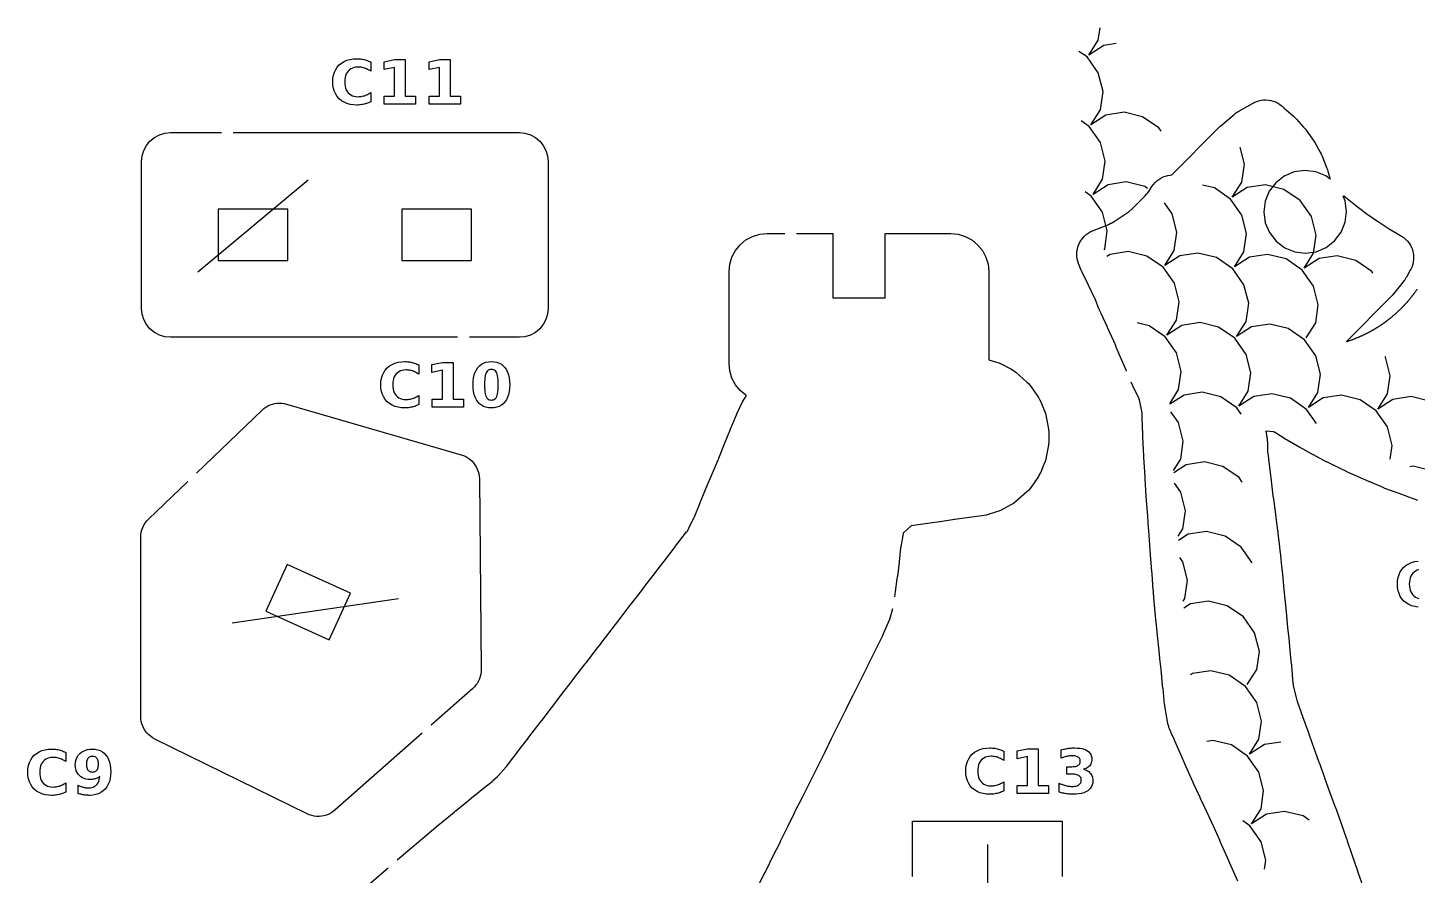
# Model space of a CAD drawing. Header units: millimetres. Extents: x 1 to 293, y 4 to 294.
# Drawn here: x 2.7 to 78.4, y 213.1 to 259.3 of the extents above; entities that cross this region are included whole.
import ezdxf

# ---------------------------------------------------------------- set-up
doc = ezdxf.new("R2010")
doc.units = ezdxf.units.MM
for name, color, linetype in [('CUT', 1, 'CONTINUOUS'), ('ENGRAVE', 5, 'CONTINUOUS'), ('SCORE', 7, 'CONTINUOUS')]:
    doc.layers.add(name, color=color, linetype=linetype)

msp = doc.modelspace()

# ---------------------------------------------------------------- linework, layer by layer
at = {"layer": 'CUT', "color": 1}
for points in [[(62.5775, 240.5736), (62.5684, 240.5949), (62.5667, 240.599), (62.2322, 241.3866), (62.0175, 241.8831), (62.0077, 241.9064), (61.9981, 241.9298), (61.9887, 241.9533), (61.9034, 242.173), (61.8975, 242.1877), (61.8914, 242.2023), (61.8851, 242.2168), (61.549, 242.9653), (61.544, 242.9762), (61.1898, 243.7257), (61.1839, 243.7383), (61.178, 243.7511), (61.1722, 243.7639), (61.1072, 243.9094), (61.0966, 243.9337), (61.0862, 243.9581), (61.0761, 243.9826), (60.8613, 244.519), (60.8531, 244.5386), (60.8445, 244.558), (60.8356, 244.5772), (60.4833, 245.306), (60.1538, 245.9815), (60.1437, 246.0027), (60.135, 246.0214), (60.1146, 246.0674), (60.1051, 246.0899), (60.095, 246.1147), (59.9653, 246.4405), (59.9224, 246.5659), (59.8915, 246.6967), (59.8735, 246.8299), (59.8686, 246.9643), (59.8769, 247.0984), (59.8982, 247.2311), (59.9323, 247.3611), (59.979, 247.4872), (60.0378, 247.608), (60.1081, 247.7226), (60.1892, 247.8298), (60.2804, 247.9285), (60.3808, 248.0178), (60.4895, 248.097), (60.6053, 248.1651), (60.7256, 248.2208), (61.6072, 248.5779), (61.6204, 248.5835), (61.6335, 248.5894), (61.7292, 248.634), (61.755, 248.6468), (61.7801, 248.6609), (61.8708, 248.7149), (61.8831, 248.7224), (61.8952, 248.7302), (62.671, 249.2471), (62.6829, 249.2552), (62.6946, 249.2637), (62.7794, 249.3266), (62.802, 249.3443), (62.8238, 249.3632), (62.9018, 249.4344), (62.9123, 249.4442), (62.9226, 249.4543), (63.5784, 250.1168), (63.5884, 250.1271), (63.5982, 250.1377), (63.6685, 250.2164), (63.6872, 250.2384), (63.7047, 250.2612), (63.7668, 250.3466), (63.7751, 250.3584), (63.7831, 250.3704), (63.963, 250.6463), (64.041, 250.754), (64.1303, 250.8549), (64.2291, 250.9465), (64.3364, 251.0281), (64.4511, 251.0987), (64.5722, 251.1578), (64.6986, 251.2048), (64.8289, 251.2391), (64.9619, 251.2606), (65.0384, 251.2653), (65.04, 251.2655), (65.0497, 251.2747), (67.5731, 253.8235), (67.6176, 253.8664), (67.663, 253.9082), (67.7094, 253.949), (68.4453, 254.5663), (68.4936, 254.6049), (68.5194, 254.6247), (68.621, 254.695), (68.6486, 254.7123), (68.7017, 254.7439), (69.4449, 255.1627), (69.5018, 255.193), (69.5314, 255.2078), (69.6509, 255.2607), (69.7767, 255.3025), (69.906, 255.3319), (70.0374, 255.3487), (70.1699, 255.3529), (70.3022, 255.3442), (70.433, 255.3228), (70.5611, 255.289), (70.6854, 255.243), (70.8047, 255.1852), (70.9179, 255.1162), (71.0225, 255.0377), (71.0479, 255.0166), (71.0965, 254.9743), (71.1476, 254.9276), (71.1544, 254.9215), (71.6728, 254.4616), (71.7266, 254.4112), (71.779, 254.3592), (71.83, 254.3058), (72.224, 253.8698), (72.272, 253.8136), (72.3184, 253.7561), (72.3633, 253.6974), (72.7138, 253.2107), (72.7545, 253.1509), (72.7935, 253.09), (72.8309, 253.0281), (73.1259, 252.508), (73.1745, 252.4139), (73.2021, 252.3548), (73.2318, 252.2863), (73.4783, 251.6709), (73.5029, 251.6044), (73.5257, 251.5374), (73.5467, 251.4697), (73.6668, 251.0442), (73.6606, 251.04), (73.4255, 251.2185), (72.8808, 251.441), (72.297, 251.5149), (71.7141, 251.4352), (71.1716, 251.2073), (70.7066, 250.8468), (70.3507, 250.3782), (70.1283, 249.8335), (70.0544, 249.2497), (70.1341, 248.6668), (70.362, 248.1243), (70.7225, 247.6593), (71.1911, 247.3034), (71.7358, 247.081), (72.3195, 247.0071), (72.9025, 247.0868), (73.445, 247.3147), (73.91, 247.6752), (74.2658, 248.1438), (74.4883, 248.6885), (74.5622, 249.2722), (74.4825, 249.8552), (74.3765, 250.1075), (74.4104, 250.1328), (74.9518, 249.6912), (74.96, 249.6847), (74.9683, 249.6782), (74.9766, 249.6718), (75.5884, 249.2068), (75.5989, 249.1989), (75.6096, 249.1912), (75.6203, 249.1835), (76.2546, 248.7432), (76.2641, 248.7367), (76.2737, 248.7303), (76.2833, 248.724), (76.9386, 248.3046), (76.9498, 248.2976), (76.9611, 248.2907), (76.9724, 248.284), (77.5054, 247.9744), (77.5606, 247.9405), (77.5881, 247.9227), (77.6946, 247.8462), (77.7946, 247.7586), (77.8857, 247.6617), (77.9669, 247.5564), (78.0377, 247.4438), (78.0972, 247.3249), (78.145, 247.2008), (78.1805, 247.0727), (78.2035, 246.9417), (78.2138, 246.8092), (78.2112, 246.6762), (78.1958, 246.5441), (78.1677, 246.4142), (78.1271, 246.2875), (78.0753, 246.1671), (78.0609, 246.1376), (78.0311, 246.0802), (77.8269, 245.7093), (77.7959, 245.6559), (77.7789, 245.6281), (77.7096, 245.5259), (77.6901, 245.4998), (77.652, 245.4512), (77.042, 244.7091), (77.0017, 244.6623), (76.9603, 244.6165), (76.9178, 244.5716), (74.5633, 242.1934), (74.6032, 242.2062), (74.6166, 242.2107), (74.63, 242.2154), (74.6433, 242.2202), (74.6478, 242.2218), (74.6842, 242.2349), (74.7206, 242.2473), (74.7468, 242.2559), (74.7777, 242.2657), (74.7889, 242.2695), (74.8023, 242.2741), (74.846, 242.2899), (74.8592, 242.2948), (74.8701, 242.2991), (74.8863, 242.3052), (74.9026, 242.3113), (74.9189, 242.3172), (74.9299, 242.3211), (74.9432, 242.326), (74.9866, 242.3427), (74.9997, 242.3479), (75.0128, 242.3533), (75.0258, 242.3588), (75.0302, 242.3607), (75.0658, 242.3757), (75.1015, 242.3901), (75.1272, 242.4002), (75.1575, 242.4116), (75.1685, 242.416), (75.1816, 242.4214), (75.2244, 242.4395), (75.2373, 242.4452), (75.248, 242.45), (75.2638, 242.457), (75.2797, 242.464), (75.2957, 242.4708), (75.3064, 242.4753), (75.3194, 242.4809), (75.3618, 242.4999), (75.3747, 242.5059), (75.3852, 242.5109), (75.4009, 242.5182), (75.4167, 242.5255), (75.4325, 242.5326), (75.4432, 242.5374), (75.456, 242.5433), (75.5123, 242.5699), (75.5248, 242.5758), (75.5944, 242.6099), (75.6069, 242.6162), (75.6169, 242.6214), (75.6324, 242.6293), (75.6479, 242.6371), (75.6635, 242.6448), (75.674, 242.6499), (75.6866, 242.6562), (75.7279, 242.6775), (75.7404, 242.6841), (75.7506, 242.6897), (75.7659, 242.6979), (75.7813, 242.706), (75.7967, 242.714), (75.8071, 242.7194), (75.8196, 242.7259), (75.8604, 242.7481), (75.8728, 242.7549), (75.8851, 242.762), (75.8973, 242.7691), (75.9014, 242.7716), (75.9348, 242.7911), (75.9683, 242.81), (75.9925, 242.8233), (76.021, 242.8386), (76.0314, 242.8444), (76.0436, 242.8514), (76.0837, 242.8749), (76.0958, 242.8822), (76.1057, 242.8883), (76.1206, 242.8974), (76.1354, 242.9063), (76.1504, 242.9151), (76.1605, 242.921), (76.1726, 242.9283), (76.2122, 242.9526), (76.2241, 242.9602), (76.236, 242.9678), (76.2478, 242.9757), (76.2518, 242.9783), (76.284, 242.9996), (76.3165, 243.0203), (76.3399, 243.035), (76.3675, 243.0518), (76.3776, 243.0581), (76.3894, 243.0658), (76.4282, 243.0915), (76.4398, 243.0994), (76.4494, 243.1061), (76.4637, 243.1159), (76.4781, 243.1257), (76.4925, 243.1353), (76.5023, 243.1418), (76.514, 243.1497), (76.5522, 243.1761), (76.5637, 243.1843), (76.5731, 243.1912), (76.5872, 243.2013), (76.6014, 243.2113), (76.6156, 243.2213), (76.6252, 243.2279), (76.6368, 243.236), (76.6873, 243.2725), (76.6984, 243.2807), (76.7606, 243.3269), (76.7717, 243.3354), (76.7806, 243.3424), (76.7944, 243.353), (76.8082, 243.3635), (76.8221, 243.374), (76.8314, 243.3809), (76.8427, 243.3894), (76.8794, 243.418), (76.8905, 243.4268), (76.8995, 243.4341), (76.913, 243.445), (76.9266, 243.4558), (76.9403, 243.4665), (76.9495, 243.4736), (76.9606, 243.4824), (76.9967, 243.5117), (77.0076, 243.5207), (77.0184, 243.5299), (77.0291, 243.5391), (77.0326, 243.5423), (77.0619, 243.5676), (77.0913, 243.5923), (77.1127, 243.6099), (77.1379, 243.6302), (77.147, 243.6377), (77.1578, 243.6469), (77.1929, 243.6774), (77.2034, 243.6868), (77.2121, 243.6946), (77.225, 243.7062), (77.238, 243.7177), (77.251, 243.7292), (77.2598, 243.7368), (77.2704, 243.7462), (77.3049, 243.7774), (77.3152, 243.787), (77.3255, 243.7967), (77.3357, 243.8066), (77.339, 243.8099), (77.3668, 243.8368), (77.3949, 243.8631), (77.4153, 243.8818), (77.4393, 243.9034), (77.448, 243.9115), (77.4583, 243.9212), (77.4916, 243.9536), (77.5017, 243.9635), (77.5099, 243.9718), (77.5221, 243.9841), (77.5344, 243.9964), (77.5469, 244.0085), (77.5553, 244.0166), (77.5653, 244.0265), (77.598, 244.0595), (77.6078, 244.0697), (77.6158, 244.0782), (77.6278, 244.0907), (77.6399, 244.1032), (77.6521, 244.1156), (77.6603, 244.1239), (77.6702, 244.134), (77.7131, 244.1791), (77.7225, 244.1892), (77.7751, 244.2461), (77.7845, 244.2565), (77.792, 244.265), (77.8036, 244.2779), (77.8152, 244.2908), (77.827, 244.3036), (77.8349, 244.3121), (77.8444, 244.3226), (77.8752, 244.3574), (77.8845, 244.3681), (77.892, 244.377), (77.9033, 244.3902), (77.9147, 244.4033), (77.9262, 244.4163), (77.9339, 244.425), (77.9432, 244.4357), (77.9733, 244.4711), (77.9824, 244.4819), (77.9913, 244.4929), (78.0001, 244.504), (78.003, 244.5078), (78.0271, 244.538), (78.0515, 244.5677), (78.0693, 244.5889), (78.0903, 244.6135), (78.0979, 244.6226), (78.1068, 244.6336), (78.1357, 244.67), (78.1443, 244.6812), (78.1514, 244.6905), (78.1619, 244.7042), (78.1726, 244.718), (78.1833, 244.7316), (78.1906, 244.7407), (78.1993, 244.7519), (78.2274, 244.7888), (78.2358, 244.8002), (78.2441, 244.8117), (78.2523, 244.8232), (78.255, 244.8271), (78.2774, 244.8586), (78.3002, 244.8897), (78.3168, 244.9118), (78.3364, 244.9375), (78.3435, 244.947), (78.3518, 244.9584), (78.3786, 244.9964), (78.3867, 245.008), (78.3932, 245.0177), (78.403, 245.032), (78.4128, 245.0463)], [(26.1368, 242.425), (10.4963, 242.425), (10.1927, 242.4549), (9.8971, 242.5446), (9.6248, 242.6901), (9.3861, 242.8861), (9.1901, 243.1248), (9.0446, 243.3971), (8.9549, 243.6927), (8.925, 243.9963), (8.925, 252.0037), (8.9549, 252.3073), (9.0446, 252.6029), (9.1901, 252.8752), (9.3861, 253.1139), (9.6248, 253.3099), (9.8971, 253.4554), (10.1927, 253.5451), (10.4963, 253.575), (13.2721, 253.575)], [(13.9221, 253.575), (29.5037, 253.575), (29.8073, 253.5451), (30.1029, 253.4554), (30.3752, 253.3099), (30.6139, 253.1139), (30.8099, 252.8752), (30.9554, 252.6029), (31.0451, 252.3073), (31.075, 252.0037), (31.075, 243.9963), (31.0451, 243.6927), (30.9554, 243.3971), (30.8099, 243.1248), (30.6139, 242.8861), (30.3752, 242.6901), (30.1029, 242.5446), (29.8073, 242.4549), (29.5037, 242.425), (26.7868, 242.425)], [(22.8515, 213.9648), (23.1819, 214.2513), (23.1952, 214.2626), (23.5542, 214.5657), (24.1238, 215.052), (24.1364, 215.0626), (24.3543, 215.244), (25.0781, 215.8527), (25.09, 215.8626), (25.1533, 215.9146), (25.9539, 216.5748), (26.0478, 216.6527), (26.0605, 216.6632), (26.7548, 217.2254), (27.0341, 217.4535), (27.046, 217.4631), (27.5549, 217.8692), (28.0246, 218.2466), (28.0502, 218.2684), (28.3174, 218.5085), (28.3717, 218.5638), (28.7785, 219.0351), (28.7992, 219.0604), (29.1423, 219.5038), (29.4019, 219.8423), (29.4074, 219.8493), (29.9425, 220.5375), (30.0253, 220.645), (30.0265, 220.6465), (30.6463, 221.4487), (30.7419, 221.574), (31.2473, 222.242), (31.2526, 222.2489), (31.5421, 222.6265), (31.8577, 223.0419), (31.8633, 223.0492), (32.3423, 223.6709), (32.473, 223.842), (32.4786, 223.8493), (33.0973, 224.6487), (33.1387, 224.7028), (33.1424, 224.7076), (33.7143, 225.4484), (33.9385, 225.7417), (33.9426, 225.7471), (34.3297, 226.2486), (34.7419, 226.789), (34.9332, 227.0419), (34.9385, 227.0489), (35.5388, 227.832), (35.5462, 227.8416), (35.5532, 227.8508), (36.1704, 228.6482), (36.3387, 228.8676), (36.3425, 228.8725), (36.7883, 229.4485), (37.1385, 229.9058), (37.1426, 229.9112), (37.4039, 230.2487), (37.9382, 230.9475), (37.9429, 230.9536), (38.0149, 231.0466), (38.6156, 231.8252), (38.6274, 231.8417), (38.6379, 231.8591), (38.7273, 232.0206), (38.7394, 232.0435), (39.0212, 232.6076), (39.0423, 232.6547), (39.3472, 233.4203), (39.3536, 233.436), (39.5307, 233.8649), (39.6779, 234.2214), (39.6843, 234.2366), (40.0231, 235.0297), (40.3302, 235.7476), (40.332, 235.7518), (40.3615, 235.8202), (40.3686, 235.8373), (40.6811, 236.6254), (40.6829, 236.6301), (40.999, 237.4186), (41.007, 237.4382), (41.1309, 237.7336), (41.3264, 238.2), (41.3537, 238.2608), (41.6834, 238.9491), (41.7803, 239.1185), (41.8752, 239.2593), (41.847, 239.2744), (41.5325, 239.5325), (41.2744, 239.847), (41.0826, 240.2058), (40.9645, 240.5951), (40.925, 240.9963), (40.925, 246.0037), (40.9645, 246.4049), (41.0826, 246.7942), (41.2744, 247.153), (41.5325, 247.4675), (41.847, 247.7256), (42.2058, 247.9174), (42.5951, 248.0355), (42.9963, 248.075), (43.9591, 248.075)], [(44.6091, 248.075), (46.575, 248.075), (46.575, 244.575), (49.425, 244.575), (49.425, 248.075), (53.0037, 248.075), (53.4049, 248.0355), (53.7942, 247.9174), (54.153, 247.7256), (54.4675, 247.4675), (54.7256, 247.153), (54.9174, 246.7942), (55.0355, 246.4049), (55.075, 246.0037), (55.075, 241.205), (55.5031, 241.0782), (55.6259, 241.0353), (55.744, 240.9809), (56.2766, 240.7037), (56.416, 240.6202), (56.5444, 240.5206), (57.1502, 239.9897), (57.2335, 239.9103), (57.3107, 239.8229), (57.3793, 239.7305), (57.7765, 239.1457), (57.8453, 239.033), (57.9028, 238.9141), (58.0601, 238.544), (58.0782, 238.4989), (58.1418, 238.3328), (58.1796, 238.2191), (58.2073, 238.1026), (58.3161, 237.5332), (58.3342, 237.4065), (58.3402, 237.2787), (58.3402, 236.7213), (58.3342, 236.5935), (58.3161, 236.4668), (58.2073, 235.8974), (58.1796, 235.7809), (58.1418, 235.6672), (58.0782, 235.5011), (58.0601, 235.456), (57.9028, 235.0859), (57.8453, 234.967), (57.7765, 234.8543), (57.3793, 234.2695), (57.3107, 234.1771), (57.2335, 234.0897), (57.1502, 234.0103), (56.5444, 233.4794), (56.416, 233.3798), (56.2766, 233.2963), (55.744, 233.0191), (55.6259, 232.9647), (55.5031, 232.9218), (54.9227, 232.7499), (54.8144, 232.7226), (54.7042, 232.7044), (54.0151, 232.619), (54.0046, 232.6176), (53.358, 232.5262), (53.3517, 232.5253), (53.2169, 232.5069), (53.2049, 232.5051), (52.418, 232.3818), (52.4044, 232.3797), (51.6171, 232.2646), (51.6038, 232.2627), (50.8455, 232.1596), (50.8343, 232.1575), (50.8256, 232.1501), (50.4246, 231.7705), (50.4167, 231.7621), (50.414, 231.7509), (50.2795, 231.0123), (50.2729, 230.9662), (50.1935, 230.205), (50.1904, 230.178), (50.0935, 229.4026), (50.0902, 229.3775), (50.0742, 229.267), (49.976, 228.5854), (49.935, 228.2866)], [(68.6486, 212.8209), (68.3568, 213.4599), (68.3536, 213.4671), (68.0067, 214.2388), (68.0019, 214.2497), (67.741, 214.8443), (67.7397, 214.8472), (67.6597, 215.0306), (67.6562, 215.0387), (67.3057, 215.8123), (66.9502, 216.5882), (66.9471, 216.5948), (66.8065, 216.8925), (66.8034, 216.899), (66.5897, 217.3577), (66.5858, 217.3662), (66.2329, 218.1377), (66.2299, 218.1443), (65.8829, 218.9142), (65.8792, 218.9222), (65.8757, 218.9302), (65.8722, 218.9383), (65.8668, 218.9505), (65.8649, 218.9551), (65.54, 219.7097), (65.1931, 220.4981), (65.1895, 220.5064), (64.9962, 220.9288), (64.9897, 220.9431), (64.9833, 220.9576), (64.977, 220.9721), (64.9169, 221.112), (64.8875, 221.1866), (64.8732, 221.2263), (64.828, 221.3802), (64.8186, 221.4213), (64.803, 221.5), (64.6798, 222.237), (64.675, 222.2674), (64.6707, 222.2979), (64.6666, 222.3284), (64.6577, 222.4032), (64.6564, 222.4141), (64.6552, 222.425), (64.654, 222.4359), (64.5639, 223.3057), (64.5631, 223.3132), (64.5228, 223.6608), (64.5215, 223.6731), (64.5201, 223.6856), (64.5189, 223.698), (64.4571, 224.3341), (64.4562, 224.3429), (64.3916, 224.9221), (64.3907, 224.9302), (64.3898, 224.9385), (64.389, 224.9467), (64.3479, 225.3615), (64.2618, 226.1828), (64.2612, 226.1881), (64.2407, 226.3916), (64.24, 226.3981), (64.1419, 227.4212), (64.1411, 227.4297), (64.1404, 227.4383), (64.1396, 227.4468), (64.0542, 228.4767), (64.0534, 228.4855), (64.0381, 228.643), (64.0369, 228.6566), (64.0357, 228.6704), (64.0345, 228.6842), (63.9701, 229.5282), (63.9692, 229.5381), (63.939, 229.865), (63.9377, 229.8802), (63.9364, 229.8956), (63.9353, 229.911), (63.8886, 230.5824), (63.8878, 230.5935), (63.8451, 231.0818), (63.8437, 231.0987), (63.8424, 231.1157), (63.8412, 231.1327), (63.8097, 231.641), (63.8093, 231.6472), (63.8089, 231.6533), (63.8084, 231.6595), (63.7559, 232.2985), (63.7547, 232.3136), (63.7536, 232.3288), (63.7526, 232.3439), (63.7315, 232.6999), (63.7308, 232.7098), (63.6697, 233.5191), (63.6689, 233.5313), (63.6532, 233.7671), (63.5896, 234.7263), (63.5891, 234.7333), (63.5887, 234.7404), (63.5883, 234.7475), (63.5835, 234.834), (63.5234, 235.9019), (63.5225, 235.9152), (63.5221, 235.9224), (63.521, 235.9412), (63.5203, 235.9558), (63.4735, 236.988), (63.4732, 236.9943), (63.4728, 237.0006), (63.4725, 237.0069), (63.4675, 237.0826), (63.4663, 237.1016), (63.4654, 237.1207), (63.4645, 237.1397), (63.4304, 238.0505), (63.4296, 238.0787), (63.4292, 238.1069), (63.429, 238.1352), (63.4294, 238.226), (63.4291, 238.2441), (63.4243, 238.2931), (63.4212, 238.311), (63.2792, 239.0155), (63.276, 239.0297), (63.2713, 239.0459), (63.2653, 239.0616), (63.2594, 239.0748), (62.919, 239.7877), (62.9133, 239.7998), (62.9077, 239.8119), (62.9021, 239.8241), (62.8479, 239.9436), (62.8423, 239.9562), (62.8368, 239.9688), (62.8336, 239.9761)], [(11.9141, 235.0307), (15.4943, 238.4657), (15.5916, 238.5505), (15.6979, 238.6268), (15.811, 238.6925), (15.9299, 238.7473), (16.0534, 238.7904), (16.1805, 238.8217), (16.3099, 238.8407), (16.4406, 238.8474), (16.5713, 238.8415), (16.7009, 238.8233), (16.8264, 238.7933), (26.336, 236.0337), (26.462, 235.9903), (26.5849, 235.934), (26.7017, 235.8658), (26.8112, 235.7866), (26.9124, 235.6969), (27.0043, 235.5977), (27.086, 235.49), (27.1567, 235.3748), (27.2158, 235.2532), (27.2627, 235.1264), (27.2969, 234.9956), (27.318, 234.8621), (27.3259, 234.729), (27.4273, 224.3455), (27.4224, 224.2165), (27.405, 224.0867), (27.3754, 223.9592), (27.3337, 223.835), (27.2805, 223.7154), (27.2161, 223.6014), (27.1412, 223.4941), (27.0563, 223.3943), (26.9637, 223.3043), (24.6928, 221.2993)], [(78.421, 233.5486), (78.4087, 233.5529), (78.3965, 233.5573), (78.2594, 233.6072), (78.2474, 233.6117), (77.4322, 233.9175), (77.426, 233.9198), (76.6515, 234.2008), (76.618, 234.2135), (76.5846, 234.2266), (76.5514, 234.2402), (75.8236, 234.5495), (75.8093, 234.5556), (75.795, 234.5619), (75.7808, 234.5682), (75.0322, 234.907), (74.577, 235.1094), (74.5595, 235.1173), (74.5421, 235.1253), (74.5247, 235.1335), (74.2543, 235.2631), (74.2475, 235.2664), (73.5198, 235.6202), (73.4975, 235.6313), (73.4754, 235.6426), (73.4534, 235.654), (72.758, 236.0247), (72.7478, 236.0302), (72.2035, 236.3264), (72.1889, 236.3345), (72.1744, 236.3426), (72.16, 236.3508), (72.0252, 236.4286), (71.3318, 236.8229), (71.3085, 236.8365), (71.2853, 236.8503), (71.2623, 236.8644), (70.6368, 237.2543), (70.6232, 237.2623), (70.6132, 237.2674), (70.6021, 237.2697), (70.5867, 237.2718), (70.1617, 237.3199), (70.2193, 237.0146), (70.2284, 236.9597), (70.2327, 236.9307), (70.2442, 236.8199), (70.246, 236.7906), (70.2482, 236.735), (70.2584, 236.2272), (70.2602, 236.1903), (70.2632, 236.1536), (70.2672, 236.1169), (70.3083, 235.8268), (70.31, 235.8141), (70.3117, 235.8013), (70.3133, 235.7886), (70.4225, 234.894), (70.4235, 234.8857), (70.4335, 234.8119), (70.4348, 234.8016), (70.4362, 234.7907), (70.4375, 234.7798), (70.5551, 233.7896), (70.5772, 233.6139), (70.6855, 232.7876), (70.687, 232.7758), (70.7418, 232.3261), (70.7428, 232.3183), (70.8142, 231.7892), (70.8159, 231.7763), (70.8175, 231.7633), (70.8191, 231.7503), (70.9005, 231.0431), (70.9015, 231.0349), (70.935, 230.7741), (70.9367, 230.7609), (70.9382, 230.7475), (70.9398, 230.7341), (71.0436, 229.7755), (71.0447, 229.7661), (71.0467, 229.7492), (71.0482, 229.7365), (71.0498, 229.7219), (71.0513, 229.7072), (71.1522, 228.6996), (71.1703, 228.5236), (71.1711, 228.5157), (71.2534, 227.6659), (71.2925, 227.2779), (71.2934, 227.2686), (71.3532, 226.6305), (71.4124, 226.0289), (71.4557, 225.602), (71.4567, 225.5915), (71.5318, 224.7878), (71.5326, 224.7797), (71.5544, 224.5753), (71.5558, 224.562), (71.5571, 224.5484), (71.5583, 224.5349), (71.6405, 223.5811), (71.647, 223.5305), (71.6531, 223.4946), (71.6618, 223.4526), (71.8549, 222.6614), (71.8638, 222.6287), (71.8736, 222.5964), (71.8843, 222.5643), (72.0935, 221.9911), (72.0954, 221.9858), (72.1647, 221.7934), (72.1682, 221.7836), (72.4624, 220.9463), (72.4632, 220.9442), (72.7023, 220.2602), (72.7031, 220.2579), (72.7534, 220.113), (72.757, 220.1029), (73.0572, 219.2848), (73.0609, 219.2747), (73.334, 218.5117), (73.36, 218.4401), (73.658, 217.6209), (73.9659, 216.7999), (73.9698, 216.7893), (73.9737, 216.7785), (73.9776, 216.7678), (73.989, 216.7357), (73.9903, 216.7321), (74.2664, 215.9489), (74.5611, 215.1217), (74.5642, 215.1128), (74.5673, 215.1039), (74.5704, 215.0949), (74.6027, 215), (74.8519, 214.2664), (75.1408, 213.4272), (75.1847, 213.3024), (75.4387, 212.5954)], [(24.2056, 220.8691), (19.4563, 216.676), (19.3521, 216.5927), (19.2387, 216.5191), (19.1186, 216.457), (18.993, 216.4069), (18.8631, 216.3695), (18.7301, 216.345), (18.5954, 216.3337), (18.4602, 216.3356), (18.3258, 216.3508), (18.1936, 216.3792), (18.0648, 216.4203), (17.9424, 216.4732), (9.6482, 220.5523), (9.5282, 220.6191), (9.4141, 220.6987), (9.3085, 220.7894), (9.2127, 220.8903), (9.1276, 221.0004), (9.0541, 221.1186), (8.9928, 221.2436), (8.9445, 221.3741), (8.9097, 221.5088), (8.8886, 221.6464), (8.8817, 221.7835), (8.8817, 231.5369), (8.8885, 231.6733), (8.9094, 231.8102), (8.9439, 231.9444), (8.9917, 232.0743), (9.0524, 232.1988), (9.1253, 232.3166), (9.2097, 232.4265), (9.3034, 232.5259), (11.445, 234.5807)], [(49.8268, 227.6464), (49.6623, 227.0654), (49.5982, 226.888), (49.2903, 226.1932), (49.2661, 226.1414), (48.8819, 225.3657), (48.4904, 224.5715), (48.4855, 224.5617), (48.4675, 224.5259), (48.4665, 224.5239), (48.0831, 223.7651), (47.6794, 222.962), (47.6672, 222.9373), (47.2882, 222.168), (47.287, 222.1655), (46.8899, 221.364), (46.868, 221.3192), (46.8666, 221.3164), (46.4973, 220.5659), (46.1081, 219.7713), (46.1036, 219.7622), (46.0677, 219.6902), (46.0665, 219.6879), (45.704, 218.9653), (45.3063, 218.169), (45.3036, 218.1637), (45.2669, 218.091), (44.9015, 217.367), (44.9007, 217.3654), (44.4984, 216.5712), (44.4939, 216.5621), (44.4682, 216.5091), (44.4667, 216.506), (44.1047, 215.766), (43.7178, 214.9713), (43.7136, 214.9626), (43.6678, 214.8703), (43.6665, 214.8676), (43.3167, 214.1658), (42.9213, 213.37), (42.9177, 213.3628), (42.8675, 213.2633), (42.8664, 213.261), (42.5134, 212.5645)], [(50.925, 213.075), (50.925, 216.075), (59.075, 216.075), (59.075, 213.075)], [(21.3488, 212.6626), (21.954, 213.1881), (22.2522, 213.4505), (22.2661, 213.4626), (22.3582, 213.5415)]]:
    msp.add_lwpolyline(points, dxfattribs=at)
for points in [[(13.105, 246.605), (16.895, 246.605), (16.895, 249.395), (13.105, 249.395), (13.105, 246.605)], [(23.105, 246.605), (26.895, 246.605), (26.895, 249.395), (23.105, 249.395), (23.105, 246.605)], [(16.8524, 230.0543), (15.6975, 227.5145), (19.1476, 225.9457), (20.3025, 228.4855), (16.8524, 230.0543)]]:
    msp.add_lwpolyline(points, close=True, dxfattribs=at)
at = {"layer": 'ENGRAVE', "color": 5}
for points in [[(21.3517, 255.2265), (21.2929, 255.2003), (21.2334, 255.1766), (21.173, 255.1553), (21.1119, 255.1364), (21.0499, 255.12), (20.987, 255.1061), (20.9233, 255.0947), (20.8586, 255.0858), (20.7931, 255.0795), (20.7266, 255.0757), (20.6592, 255.0744), (20.4639, 255.0839), (20.2825, 255.1121), (20.1152, 255.1593), (19.9619, 255.2252), (19.8226, 255.3101), (19.6973, 255.4138), (19.5889, 255.5336), (19.5002, 255.6669), (19.4312, 255.8136), (19.3819, 255.9737), (19.3524, 256.1472), (19.3425, 256.3342), (19.3524, 256.5217), (19.3819, 256.6956), (19.4312, 256.856), (19.5002, 257.003), (19.5889, 257.1364), (19.6973, 257.2562), (19.8226, 257.3599), (19.9619, 257.4448), (20.1152, 257.5107), (20.2825, 257.5579), (20.4639, 257.5862), (20.6592, 257.5956), (20.7266, 257.5943), (20.7931, 257.5905), (20.8586, 257.5842), (20.9233, 257.5753), (20.987, 257.5639), (21.0499, 257.55), (21.1119, 257.5336), (21.173, 257.5147), (21.2334, 257.4935), (21.2929, 257.4697), (21.3517, 257.4435), (21.4096, 257.4149), (21.4096, 256.912), (21.3517, 256.9498), (21.294, 256.9841), (21.2366, 257.0149), (21.1795, 257.0422), (21.1227, 257.0659), (21.0661, 257.0861), (21.0092, 257.1031), (20.9513, 257.1169), (20.8924, 257.1276), (20.8325, 257.1353), (20.7716, 257.1399), (20.7097, 257.1415), (20.6019, 257.1355), (20.5021, 257.1176), (20.4102, 257.0878), (20.3263, 257.046), (20.2504, 256.9923), (20.1824, 256.9266), (20.1237, 256.8505), (20.0757, 256.7653), (20.0383, 256.6711), (20.0116, 256.5678), (19.9956, 256.4555), (19.9903, 256.3342), (19.9956, 256.2133), (20.0116, 256.1014), (20.0383, 255.9985), (20.0757, 255.9045), (20.1237, 255.8195), (20.1824, 255.7434), (20.2504, 255.6777), (20.3263, 255.624), (20.4102, 255.5822), (20.5021, 255.5524), (20.6019, 255.5345), (20.7097, 255.5285), (20.7716, 255.5301), (20.8325, 255.5347), (20.8924, 255.5424), (20.9513, 255.5531), (21.0092, 255.567), (21.0661, 255.5839), (21.1227, 255.6041), (21.1795, 255.6278), (21.2366, 255.6551), (21.294, 255.6859), (21.3517, 255.7202), (21.4096, 255.758), (21.4096, 255.2551), (21.3517, 255.2265)], [(22.7001, 257.1252), (22.1321, 257.008), (22.1321, 257.4345), (22.6969, 257.5516), (23.2926, 257.5516), (23.2926, 255.5546), (23.846, 255.5546), (23.846, 255.1216), (22.1467, 255.1216), (22.1467, 255.5546), (22.7001, 255.5546), (22.7001, 257.1252)], [(25.1528, 257.1252), (24.5848, 257.008), (24.5848, 257.4345), (25.1495, 257.5516), (25.7452, 257.5516), (25.7452, 255.5546), (26.2986, 255.5546), (26.2986, 255.1216), (24.5994, 255.1216), (24.5994, 255.5546), (25.1528, 255.5546), (25.1528, 257.1252)], [(23.9656, 238.7338), (23.9069, 238.7076), (23.8473, 238.6839), (23.787, 238.6626), (23.7258, 238.6438), (23.6638, 238.6274), (23.601, 238.6134), (23.5372, 238.602), (23.4726, 238.5932), (23.407, 238.5868), (23.3406, 238.583), (23.2732, 238.5818), (23.0778, 238.5912), (22.8965, 238.6195), (22.7292, 238.6666), (22.5759, 238.7326), (22.4366, 238.8174), (22.3113, 238.9211), (22.2029, 239.041), (22.1142, 239.1742), (22.0452, 239.3209), (21.9959, 239.481), (21.9663, 239.6546), (21.9565, 239.8415), (21.9663, 240.029), (21.9959, 240.203), (22.0452, 240.3634), (22.1142, 240.5103), (22.2029, 240.6437), (22.3113, 240.7636), (22.4366, 240.8673), (22.5759, 240.9521), (22.7292, 241.0181), (22.8965, 241.0652), (23.0778, 241.0935), (23.2732, 241.1029), (23.3406, 241.1017), (23.407, 241.0979), (23.4726, 241.0915), (23.5372, 241.0827), (23.601, 241.0713), (23.6638, 241.0574), (23.7258, 241.041), (23.787, 241.0221), (23.8473, 241.0008), (23.9069, 240.9771), (23.9656, 240.9509), (24.0235, 240.9223), (24.0235, 240.4193), (23.9656, 240.4572), (23.908, 240.4915), (23.8506, 240.5223), (23.7935, 240.5496), (23.7367, 240.5733), (23.6801, 240.5935), (23.6232, 240.6104), (23.5653, 240.6242), (23.5064, 240.635), (23.4465, 240.6427), (23.3856, 240.6473), (23.3237, 240.6488), (23.2159, 240.6429), (23.1161, 240.625), (23.0242, 240.5951), (22.9403, 240.5533), (22.8643, 240.4996), (22.7963, 240.434), (22.7376, 240.3579), (22.6896, 240.2727), (22.6523, 240.1785), (22.6256, 240.0752), (22.6096, 239.9629), (22.6043, 239.8415), (22.6096, 239.7207), (22.6256, 239.6088), (22.6523, 239.5058), (22.6896, 239.4119), (22.7376, 239.3268), (22.7963, 239.2507), (22.8643, 239.1851), (22.9403, 239.1314), (23.0242, 239.0896), (23.1161, 239.0598), (23.2159, 239.0418), (23.3237, 239.0359), (23.3856, 239.0374), (23.4465, 239.042), (23.5064, 239.0497), (23.5653, 239.0605), (23.6232, 239.0743), (23.6801, 239.0912), (23.7367, 239.1114), (23.7935, 239.1352), (23.8506, 239.1624), (23.908, 239.1932), (23.9656, 239.2275), (24.0235, 239.2654), (24.0235, 238.7624), (23.9656, 238.7338)], [(25.3141, 240.6326), (24.7461, 240.5154), (24.7461, 240.9418), (25.3108, 241.059), (25.9065, 241.059), (25.9065, 239.0619), (26.4599, 239.0619), (26.4599, 238.629), (24.7607, 238.629), (24.7607, 239.0619), (25.3141, 239.0619), (25.3141, 240.6326)], [(28.9175, 239.3067), (28.8668, 239.159), (28.8017, 239.0267), (28.7222, 238.9097), (28.6293, 238.8095), (28.5243, 238.7275), (28.4072, 238.6638), (28.278, 238.6182), (28.1367, 238.5909), (27.9832, 238.5818), (27.8293, 238.5909), (27.6876, 238.6182), (27.558, 238.6638), (27.4407, 238.7275), (27.3356, 238.8095), (27.2427, 238.9097), (27.1631, 239.0267), (27.098, 239.159), (27.0474, 239.3067), (27.0112, 239.4696), (26.9895, 239.6479), (26.9823, 239.8415), (26.9895, 240.0357), (27.0112, 240.2144), (27.0474, 240.3776), (27.098, 240.5255), (27.1631, 240.6579), (27.2427, 240.775), (27.3356, 240.8752), (27.4407, 240.9572), (27.558, 241.0209), (27.6876, 241.0665), (27.8293, 241.0938), (27.9832, 241.1029), (28.1367, 241.0938), (28.278, 241.0665), (28.4072, 241.0209), (28.5243, 240.9572), (28.6293, 240.8752), (28.7222, 240.775), (28.8017, 240.6579), (28.8668, 240.5255), (28.9175, 240.3776), (28.9536, 240.2144), (28.9753, 240.0357), (28.9826, 239.8415), (28.9753, 239.6479), (28.9536, 239.4696), (28.9175, 239.3067)], [(28.3346, 240.2348), (28.318, 240.3343), (28.2966, 240.4189), (28.2705, 240.4885), (28.2388, 240.5455), (28.2006, 240.592), (28.156, 240.6283), (28.1049, 240.6542), (28.0473, 240.6697), (27.9832, 240.6749), (27.9192, 240.6697), (27.8615, 240.6542), (27.8103, 240.6283), (27.7655, 240.592), (27.7271, 240.5455), (27.6951, 240.4885), (27.6688, 240.4189), (27.6472, 240.3343), (27.6304, 240.2348), (27.6185, 240.1203), (27.6113, 239.9909), (27.6089, 239.8464), (27.6113, 239.7004), (27.6185, 239.5696), (27.6304, 239.4538), (27.6472, 239.3531), (27.6688, 239.2675), (27.6951, 239.197), (27.7271, 239.1393), (27.7655, 239.0921), (27.8103, 239.0554), (27.8615, 239.0292), (27.9192, 239.0135), (27.9832, 239.0082), (28.0468, 239.0135), (28.104, 239.0292), (28.1549, 239.0554), (28.1995, 239.0921), (28.2378, 239.1393), (28.2697, 239.197), (28.296, 239.2675), (28.3176, 239.3531), (28.3344, 239.4538), (28.3464, 239.5696), (28.3536, 239.7004), (28.356, 239.8464), (28.3536, 239.9909), (28.3465, 240.1203), (28.3346, 240.2348)], [(4.7387, 217.6361), (4.6799, 217.6099), (4.6204, 217.5862), (4.56, 217.5649), (4.4989, 217.546), (4.4369, 217.5296), (4.374, 217.5157), (4.3103, 217.5043), (4.2456, 217.4954), (4.1801, 217.4891), (4.1136, 217.4853), (4.0462, 217.484), (3.8509, 217.4935), (3.6695, 217.5217), (3.5022, 217.5689), (3.3489, 217.6349), (3.2096, 217.7197), (3.0843, 217.8234), (2.9759, 217.9432), (2.8872, 218.0765), (2.8182, 218.2232), (2.7689, 218.3833), (2.7394, 218.5568), (2.7295, 218.7438), (2.7394, 218.9313), (2.7689, 219.1052), (2.8182, 219.2656), (2.8872, 219.4126), (2.9759, 219.546), (3.0843, 219.6658), (3.2096, 219.7695), (3.3489, 219.8544), (3.5022, 219.9203), (3.6695, 219.9675), (3.8509, 219.9958), (4.0462, 220.0052), (4.1136, 220.0039), (4.1801, 220.0001), (4.2456, 219.9938), (4.3103, 219.9849), (4.374, 219.9735), (4.4369, 219.9596), (4.4989, 219.9432), (4.56, 219.9244), (4.6204, 219.9031), (4.6799, 219.8793), (4.7387, 219.8531), (4.7966, 219.8245), (4.7966, 219.3216), (4.7387, 219.3594), (4.681, 219.3938), (4.6236, 219.4245), (4.5665, 219.4518), (4.5097, 219.4755), (4.4532, 219.4957), (4.3962, 219.5127), (4.3383, 219.5265), (4.2794, 219.5373), (4.2195, 219.5449), (4.1586, 219.5495), (4.0967, 219.5511), (3.9889, 219.5451), (3.8891, 219.5272), (3.7972, 219.4974), (3.7133, 219.4556), (3.6374, 219.4019), (3.5694, 219.3362), (3.5107, 219.2601), (3.4627, 219.1749), (3.4253, 219.0807), (3.3986, 218.9774), (3.3826, 218.8651), (3.3773, 218.7438), (3.3826, 218.6229), (3.3986, 218.511), (3.4253, 218.4081), (3.4627, 218.3141), (3.5107, 218.2291), (3.5694, 218.153), (3.6374, 218.0873), (3.7133, 218.0336), (3.7972, 217.9918), (3.8891, 217.962), (3.9889, 217.9441), (4.0967, 217.9381), (4.1586, 217.9397), (4.2195, 217.9443), (4.2794, 217.952), (4.3383, 217.9627), (4.3962, 217.9766), (4.4532, 217.9935), (4.5097, 218.0137), (4.5665, 218.0374), (4.6236, 218.0647), (4.681, 218.0955), (4.7387, 218.1298), (4.7966, 218.1676), (4.7966, 217.6647), (4.7387, 217.6361)], [(5.5263, 218.0118), (5.5752, 217.9914), (5.6233, 217.9729), (5.6706, 217.9564), (5.7173, 217.9418), (5.7632, 217.9292), (5.8087, 217.9185), (5.854, 217.9097), (5.8991, 217.9029), (5.9441, 217.8981), (5.9888, 217.8952), (6.0334, 217.8942), (6.1233, 217.8985), (6.2063, 217.9115), (6.2824, 217.933), (6.3517, 217.9633), (6.4141, 218.0021), (6.4696, 218.0496), (6.5181, 218.1056), (6.5595, 218.17), (6.5937, 218.2427), (6.6208, 218.3238), (6.6407, 218.4132), (6.6535, 218.511), (6.6162, 218.4851), (6.5781, 218.4613), (6.5392, 218.4398), (6.4995, 218.4206), (6.4589, 218.4037), (6.4175, 218.389), (6.3752, 218.3765), (6.3316, 218.3664), (6.2869, 218.3585), (6.241, 218.3528), (6.194, 218.3494), (6.1457, 218.3483), (6.0255, 218.3543), (5.9133, 218.3724), (5.809, 218.4026), (5.7128, 218.4449), (5.6246, 218.4992), (5.5443, 218.5656), (5.4745, 218.6418), (5.4173, 218.7257), (5.3728, 218.8172), (5.3411, 218.9164), (5.322, 219.0232), (5.3157, 219.1377), (5.3227, 219.2641), (5.344, 219.3818), (5.3793, 219.4909), (5.4289, 219.5912), (5.4925, 219.6829), (5.5704, 219.7659), (5.6601, 219.838), (5.7594, 219.897), (5.8684, 219.9429), (5.987, 219.9757), (6.1153, 219.9954), (6.2532, 220.0019), (6.4056, 219.993), (6.5461, 219.9663), (6.6747, 219.9218), (6.7913, 219.8594), (6.8961, 219.7793), (6.9888, 219.6813), (7.0684, 219.567), (7.1335, 219.4381), (7.1841, 219.2943), (7.2203, 219.1359), (7.242, 218.9627), (7.2492, 218.7747), (7.2408, 218.5811), (7.2154, 218.4019), (7.1732, 218.237), (7.114, 218.0864), (7.0379, 217.9502), (6.9449, 217.8283), (6.8371, 217.7231), (6.7168, 217.637), (6.584, 217.5701), (6.4385, 217.5223), (6.2805, 217.4936), (6.1099, 217.484), (6.0534, 217.4847), (5.9976, 217.4868), (5.9427, 217.4903), (5.8886, 217.4952), (5.8353, 217.5015), (5.7828, 217.5093), (5.7309, 217.5184), (5.6793, 217.5289), (5.6282, 217.5408), (5.5773, 217.5541), (5.5269, 217.5688), (5.4768, 217.5849), (5.4768, 218.0342), (5.5263, 218.0118)], [(6.3504, 218.767), (6.3939, 218.7818), (6.4329, 218.8026), (6.4674, 218.8292), (6.4973, 218.8618), (6.5227, 218.9003), (6.5434, 218.9447), (6.5595, 218.9951), (6.5711, 219.0513), (6.578, 219.1135), (6.5803, 219.1816), (6.578, 219.2493), (6.5711, 219.3111), (6.5595, 219.3672), (6.5434, 219.4174), (6.5227, 219.4619), (6.4973, 219.5006), (6.4674, 219.5335), (6.4329, 219.5603), (6.3939, 219.5812), (6.3504, 219.5961), (6.3024, 219.6051), (6.2499, 219.6081), (6.1974, 219.6051), (6.1493, 219.5961), (6.1059, 219.5812), (6.0669, 219.5603), (6.0324, 219.5335), (6.0025, 219.5006), (5.9771, 219.4619), (5.9564, 219.4174), (5.9402, 219.3672), (5.9287, 219.3111), (5.9218, 219.2493), (5.9195, 219.1816), (5.9218, 219.1135), (5.9287, 219.0513), (5.9402, 218.9951), (5.9564, 218.9447), (5.9771, 218.9003), (6.0025, 218.8618), (6.0324, 218.8292), (6.0669, 218.8026), (6.1059, 218.7818), (6.1493, 218.767), (6.1974, 218.7581), (6.2499, 218.7552), (6.3024, 218.7581), (6.3504, 218.767)], [(55.8307, 217.6972), (55.772, 217.671), (55.7124, 217.6473), (55.6521, 217.626), (55.5909, 217.6071), (55.5289, 217.5907), (55.4661, 217.5768), (55.4023, 217.5654), (55.3377, 217.5566), (55.2721, 217.5502), (55.2057, 217.5464), (55.1383, 217.5452), (54.9429, 217.5546), (54.7616, 217.5829), (54.5943, 217.63), (54.441, 217.696), (54.3017, 217.7808), (54.1764, 217.8845), (54.068, 218.0043), (53.9793, 218.1376), (53.9103, 218.2843), (53.861, 218.4444), (53.8314, 218.618), (53.8216, 218.8049), (53.8314, 218.9924), (53.861, 219.1663), (53.9103, 219.3268), (53.9793, 219.4737), (54.068, 219.6071), (54.1764, 219.727), (54.3017, 219.8307), (54.441, 219.9155), (54.5943, 219.9815), (54.7616, 220.0286), (54.9429, 220.0569), (55.1383, 220.0663), (55.2057, 220.0651), (55.2721, 220.0613), (55.3377, 220.0549), (55.4023, 220.0461), (55.4661, 220.0347), (55.5289, 220.0207), (55.5909, 220.0043), (55.6521, 219.9855), (55.7124, 219.9642), (55.772, 219.9404), (55.8307, 219.9143), (55.8886, 219.8857), (55.8886, 219.3827), (55.8307, 219.4206), (55.7731, 219.4549), (55.7157, 219.4857), (55.6586, 219.5129), (55.6018, 219.5367), (55.5452, 219.5569), (55.4883, 219.5738), (55.4304, 219.5876), (55.3715, 219.5984), (55.3116, 219.6061), (55.2507, 219.6107), (55.1888, 219.6122), (55.081, 219.6062), (54.9811, 219.5883), (54.8893, 219.5585), (54.8054, 219.5167), (54.7294, 219.463), (54.6614, 219.3974), (54.6027, 219.3212), (54.5547, 219.2361), (54.5174, 219.1418), (54.4907, 219.0386), (54.4747, 218.9263), (54.4694, 218.8049), (54.4747, 218.6841), (54.4907, 218.5722), (54.5174, 218.4692), (54.5547, 218.3752), (54.6027, 218.2902), (54.6614, 218.2141), (54.7294, 218.1485), (54.8054, 218.0947), (54.8893, 218.053), (54.9811, 218.0231), (55.081, 218.0052), (55.1888, 217.9993), (55.2507, 218.0008), (55.3116, 218.0054), (55.3715, 218.0131), (55.4304, 218.0239), (55.4883, 218.0377), (55.5452, 218.0546), (55.6018, 218.0748), (55.6586, 218.0985), (55.7157, 218.1258), (55.7731, 218.1566), (55.8307, 218.1909), (55.8886, 218.2288), (55.8886, 217.7258), (55.8307, 217.6972)], [(57.1792, 219.5959), (56.6112, 219.4788), (56.6112, 219.9052), (57.1759, 220.0224), (57.7716, 220.0224), (57.7716, 218.0253), (58.325, 218.0253), (58.325, 217.5924), (56.6258, 217.5924), (56.6258, 218.0253), (57.1792, 218.0253), (57.1792, 219.5959)], [(60.3913, 218.8499), (60.4568, 218.8157), (60.5158, 218.7763), (60.5682, 218.7318), (60.6141, 218.682), (60.6532, 218.6273), (60.6851, 218.5678), (60.7099, 218.5036), (60.7277, 218.4346), (60.7383, 218.3609), (60.7419, 218.2825), (60.7342, 218.1668), (60.7111, 218.0608), (60.6727, 217.9645), (60.6189, 217.8777), (60.5497, 217.8006), (60.4652, 217.7331), (60.3659, 217.6757), (60.2525, 217.6287), (60.125, 217.5922), (59.9834, 217.566), (59.8277, 217.5504), (59.6579, 217.5452), (59.5955, 217.546), (59.533, 217.5485), (59.4705, 217.5527), (59.408, 217.5585), (59.3454, 217.5661), (59.2827, 217.5753), (59.2202, 217.5861), (59.1579, 217.5987), (59.0958, 217.6129), (59.0339, 217.6288), (58.9722, 217.6464), (58.9108, 217.6656), (58.9108, 218.149), (58.9694, 218.1209), (59.0277, 218.0952), (59.086, 218.0719), (59.1441, 218.051), (59.2021, 218.0325), (59.2599, 218.0163), (59.3176, 218.0027), (59.3749, 217.9915), (59.4319, 217.9828), (59.4885, 217.9766), (59.5449, 217.9728), (59.6009, 217.9716), (59.6807, 217.974), (59.754, 217.9812), (59.8209, 217.9932), (59.8812, 218.0099), (59.9352, 218.0315), (59.9826, 218.0579), (60.0231, 218.0887), (60.0563, 218.1237), (60.0821, 218.1628), (60.1005, 218.2061), (60.1116, 218.2536), (60.1153, 218.3052), (60.1115, 218.3583), (60.1002, 218.407), (60.0813, 218.4511), (60.0549, 218.4908), (60.0209, 218.526), (59.9793, 218.5567), (59.9305, 218.5828), (59.8744, 218.6042), (59.8111, 218.6208), (59.7406, 218.6327), (59.663, 218.6398), (59.5781, 218.6422), (59.3275, 218.6422), (59.3275, 219.0458), (59.5912, 219.0458), (59.6665, 219.0479), (59.7351, 219.054), (59.7971, 219.0643), (59.8523, 219.0787), (59.9009, 219.0972), (59.9427, 219.1199), (59.978, 219.1467), (60.0069, 219.1778), (60.0294, 219.2132), (60.0454, 219.253), (60.0551, 219.297), (60.0583, 219.3453), (60.0552, 219.3902), (60.0458, 219.4316), (60.0302, 219.4694), (60.0084, 219.5037), (59.9803, 219.5345), (59.946, 219.5618), (59.906, 219.5851), (59.8608, 219.6043), (59.8105, 219.6191), (59.755, 219.6298), (59.6944, 219.6361), (59.6286, 219.6383), (59.5781, 219.6373), (59.5273, 219.6345), (59.4764, 219.6297), (59.4253, 219.6231), (59.3741, 219.6145), (59.3226, 219.6041), (59.2711, 219.5918), (59.2197, 219.5777), (59.1684, 219.5618), (59.1172, 219.544), (59.066, 219.5245), (59.015, 219.5032), (59.015, 219.9621), (59.0768, 219.9788), (59.1383, 219.994), (59.1997, 220.0077), (59.2609, 220.02), (59.322, 220.0309), (59.3828, 220.0403), (59.4434, 220.0482), (59.5036, 220.0547), (59.5635, 220.0598), (59.623, 220.0634), (59.6821, 220.0656), (59.7409, 220.0663), (59.8922, 220.062), (60.0302, 220.049), (60.1549, 220.0275), (60.2664, 219.9972), (60.3647, 219.9584), (60.4497, 219.9109), (60.5216, 219.8547), (60.5804, 219.7898), (60.6261, 219.7162), (60.6588, 219.6338), (60.6784, 219.5427), (60.6849, 219.4429), (60.6818, 219.374), (60.6724, 219.3094), (60.6568, 219.2491), (60.635, 219.193), (60.6069, 219.1413), (60.5726, 219.0938), (60.5322, 219.0508), (60.4858, 219.0122), (60.4335, 218.9781), (60.3751, 218.9484), (60.3108, 218.9233), (60.2406, 218.9026), (60.3192, 218.8788), (60.3913, 218.8499)]]:
    msp.add_lwpolyline(points, close=True, dxfattribs=at)
for points in [[(78.4537, 227.7377), (78.2723, 227.766), (78.105, 227.8132), (77.9517, 227.8791), (77.8124, 227.964), (77.6871, 228.0677), (77.5787, 228.1875), (77.49, 228.3208), (77.421, 228.4674), (77.3717, 228.6276), (77.3422, 228.8011), (77.3323, 228.9881), (77.3422, 229.1755), (77.3717, 229.3495), (77.421, 229.5099), (77.49, 229.6568), (77.5787, 229.7902), (77.6871, 229.9101), (77.8124, 230.0138), (77.9517, 230.0986), (78.105, 230.1646), (78.2723, 230.2118), (78.4537, 230.24)], [(78.4919, 229.7715), (78.4, 229.7417), (78.3161, 229.6999), (78.2402, 229.6462), (78.1722, 229.5805), (78.1135, 229.5044), (78.0655, 229.4192), (78.0281, 229.325), (78.0014, 229.2217), (77.9854, 229.1094), (77.9801, 228.9881), (77.9854, 228.8672), (78.0014, 228.7553), (78.0281, 228.6524), (78.0655, 228.5584), (78.1135, 228.4733), (78.1722, 228.3973), (78.2402, 228.3316), (78.3161, 228.2779), (78.4, 228.2361), (78.4919, 228.2063)]]:
    msp.add_lwpolyline(points, dxfattribs=at)
at = {"layer": 'SCORE', "color": 7}
for points in [[(60.5223, 257.7917), (61.0399, 258.6121), (61.1352, 259.2798)], [(62.012, 258.4207), (61.3374, 258.3175), (60.5223, 257.7917)], [(60.6384, 254.0004), (61.1561, 254.8207), (61.2974, 255.8108), (61.0408, 256.8197), (60.4255, 257.694), (59.9864, 257.9966)], [(64.458, 253.6482), (64.334, 253.8244), (63.4536, 254.4309), (62.4421, 254.6774), (61.4536, 254.5262), (60.6384, 254.0004)], [(60.7546, 250.2091), (61.2722, 251.0294), (61.4135, 252.0194), (61.157, 253.0284), (60.5417, 253.9027), (60.1011, 254.2062)], [(68.3392, 250.0525), (68.8568, 250.8728), (68.9981, 251.8628), (68.7652, 252.7789)], [(12, 246), (18, 251)], [(63.7246, 250.5329), (63.5697, 250.6396), (62.5583, 250.886), (61.5697, 250.7349), (60.7546, 250.2091)], [(68.4553, 246.2612), (68.973, 247.0815), (69.1143, 248.0715), (68.8577, 249.0805), (68.2424, 249.9548), (67.362, 250.5613), (66.7156, 250.7188)], [(72.2476, 246.1829), (72.7653, 247.0032), (72.9066, 247.9932), (72.65, 249.0022), (72.0347, 249.8765), (71.1543, 250.483), (70.1429, 250.7294), (69.1543, 250.5783), (68.3392, 250.0525)], [(61.3606, 247.1941), (61.3884, 247.2381), (61.5297, 248.2281), (61.2731, 249.2371), (60.6578, 250.1114), (60.3198, 250.3442)], [(64.663, 246.3395), (65.1807, 247.1598), (65.322, 248.1498), (65.0654, 249.1588), (64.6461, 249.7546)], [(64.7792, 242.5481), (65.2968, 243.3685), (65.4381, 244.3585), (65.1816, 245.3674), (64.5663, 246.2417), (63.6859, 246.8483), (62.6744, 247.0947), (61.6859, 246.9435), (61.5063, 246.8277)], [(68.5715, 242.4698), (69.0891, 243.2902), (69.2304, 244.2802), (68.9739, 245.2891), (68.3586, 246.1634), (67.4782, 246.77), (66.4667, 247.0164), (65.4782, 246.8652), (64.663, 246.3395)], [(72.3638, 242.3915), (72.8814, 243.2119), (73.0227, 244.2019), (72.7662, 245.2108), (72.1509, 246.0851), (71.2705, 246.6917), (70.259, 246.9381), (69.2705, 246.7869), (68.4553, 246.2612)], [(76.0016, 245.9238), (75.9432, 246.0068), (75.0628, 246.6134), (74.0513, 246.8598), (73.0628, 246.7086), (72.2476, 246.1829)], [(64.9277, 238.808), (65.413, 239.5771), (65.5543, 240.5672), (65.2977, 241.5761), (64.6824, 242.4504), (63.802, 243.057), (63.1646, 243.2123)], [(68.6876, 238.6785), (69.2053, 239.4988), (69.3466, 240.4889), (69.09, 241.4978), (68.4747, 242.3721), (67.5943, 242.9787), (66.5829, 243.2251), (65.5943, 243.0739), (64.7792, 242.5481)], [(72.4799, 238.6002), (72.9976, 239.4205), (73.1389, 240.4106), (72.8823, 241.4195), (72.267, 242.2938), (71.3866, 242.9004), (70.3752, 243.1468), (69.3866, 242.9956), (68.5715, 242.4698)], [(76.2722, 238.5219), (76.7899, 239.3422), (76.9312, 240.3323), (76.6746, 241.3412), (76.6456, 241.3825)], [(68.8287, 238.2429), (68.5909, 238.5808), (67.7105, 239.1873), (66.699, 239.4338), (65.7105, 239.2826), (64.9331, 238.7811)], [(72.9307, 237.7245), (72.3832, 238.5025), (71.5028, 239.109), (70.4913, 239.3555), (69.5028, 239.2043), (68.6876, 238.6785)], [(76.9396, 235.7865), (77.0473, 236.5409), (76.7908, 237.5499), (76.1755, 238.4242), (75.2951, 239.0307), (74.2836, 239.2772), (73.2951, 239.126), (72.4799, 238.6002)], [(80.1807, 234.6523), (80.6983, 235.4726), (80.8396, 236.4626), (80.5831, 237.4716), (79.9678, 238.3459), (79.0874, 238.9524), (78.0759, 239.1989), (77.0874, 239.0477), (76.2722, 238.5219)], [(65.1419, 235.1722), (65.5291, 235.7858), (65.6704, 236.7758), (65.4139, 237.7848), (64.9994, 238.3738)], [(68.8794, 234.5445), (68.7071, 234.7895), (67.8267, 235.396), (66.8152, 235.6424), (65.8266, 235.4913), (65.1486, 235.0539)], [(79.8117, 234.7421), (79.2035, 235.1611), (78.1921, 235.4075), (78.016, 235.3806)], [(65.3908, 231.5913), (65.6453, 231.9945), (65.7866, 232.9845), (65.5301, 233.9935), (65.184, 234.4851)], [(69.4186, 230.1521), (68.8232, 230.9981), (67.9428, 231.6047), (66.9313, 231.8511), (65.9428, 231.6999), (65.4056, 231.3534)], [(65.6694, 228.0573), (65.7614, 228.2032), (65.9027, 229.1932), (65.6462, 230.2021), (65.4772, 230.4423)], [(22.916, 228.1815), (13.8577, 226.8626)], [(69.1523, 223.5132), (69.6699, 224.3335), (69.8112, 225.3235), (69.5547, 226.3325), (68.9394, 227.2068), (68.059, 227.8133), (67.0475, 228.0598), (66.0589, 227.9086), (65.7009, 227.6777)], [(69.2684, 219.7219), (69.786, 220.5422), (69.9273, 221.5322), (69.6708, 222.5412), (69.0555, 223.4155), (68.1751, 224.022), (67.1636, 224.2685), (66.1751, 224.1173), (66.0673, 224.0478)], [(69.3846, 215.9305), (69.9022, 216.7509), (70.0435, 217.7409), (69.787, 218.7498), (69.1717, 219.6241), (68.2913, 220.2307), (67.2798, 220.4771), (66.9455, 220.426)], [(70.9898, 220.3862), (70.0835, 220.2476), (69.2684, 219.7219)], [(72.5317, 216.1323), (72.1997, 216.3611), (71.1882, 216.6075), (70.1997, 216.4563), (69.3846, 215.9305)], [(70.0894, 213.4575), (70.1596, 213.9496), (69.9031, 214.9585), (69.2878, 215.8328), (68.9065, 216.0955)], [(55, 214.8), (55, 210)]]:
    msp.add_lwpolyline(points, dxfattribs=at)

doc.saveas('drawing.dxf')
